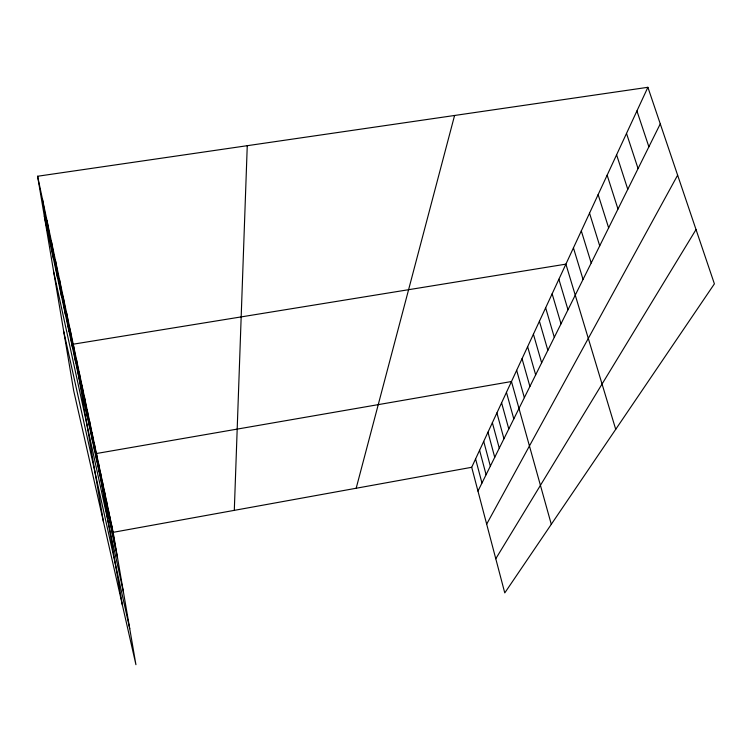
<?xml version="1.0" encoding="UTF-8"?>
<svg xmlns="http://www.w3.org/2000/svg" width="752" height="752" viewBox="0 0 752 752"><rect width="100%" height="100%" fill="white"/><g stroke="black" fill="none" stroke-linecap="round" stroke-linejoin="round"><path stroke-width="1.13" d="M234.304 510.354L247.258 145.691M356.175 488.255L454.584 115.47M647.895 87.298L714.4 283.852L504.771 592.905L471.701 467.293L647.895 87.298L37.6 176.25L73.715 390.852L135.933 664.702L113.157 532.331L37.6 176.25M477.962 491.084L660.265 123.883M486.666 524.135L677.627 175.188M495.775 558.745L696.032 229.557M113.157 532.331L471.701 467.293M636.925 110.939L648.882 146.819M626.51 133.414L638.072 168.598M616.593 154.79L627.779 189.325M607.146 175.169L617.984 209.056M598.141 194.599L608.641 227.875M589.53 213.164L599.72 245.838M581.305 230.902L591.204 263.003M573.438 247.878L583.054 279.424M615.719 429.336L565.899 264.14L73.235 344.19L103.428 521.634M558.877 279.274L567.986 309.768M552.137 293.816L561.011 323.821M545.651 307.803L554.299 337.319M539.419 321.254L547.851 350.31M533.412 334.208L541.647 362.812M527.622 346.681L535.668 374.853M522.048 358.713L529.906 386.462M516.662 370.322L524.351 397.658M551.291 524.304L511.473 381.527L96.435 453.522L122.416 605.21M506.453 392.356L513.804 418.902M501.593 402.818L508.794 428.988M496.903 412.942L503.953 438.745M492.363 422.727L499.272 448.173M487.973 432.212L494.731 457.31M483.715 441.396L490.342 466.155M479.588 450.298L486.093 474.719M475.584 458.927L481.966 483.028M63.713 331.425L129.729 628.672M53.721 272.036L123.45 592.191M44.302 216.078L117.462 557.382M111.531 524.68L115.902 550.079M109.858 516.774L114.285 542.54M108.128 508.625L112.612 534.757M106.333 500.202L110.892 526.71M104.49 491.488L109.106 518.391M102.582 482.483L107.263 509.79M100.599 473.168L105.355 500.879M98.55 463.514L103.372 491.658M94.235 443.154L99.208 472.19M91.951 432.4L96.999 461.907M89.582 421.242L94.714 451.228M87.119 409.652L92.327 440.136M84.562 397.592L89.855 428.593M81.902 385.052L87.279 416.589M79.129 371.996L84.6 404.078M76.243 358.384L81.808 391.04M69.992 328.915L75.755 362.784M66.599 312.926L72.465 347.452M63.046 296.185L69.015 331.378M59.323 278.625L65.405 314.524M55.413 260.192L61.608 296.814M51.296 240.819L57.622 278.193M46.972 220.421L53.411 258.585M42.413 198.932L48.983 237.914"/></g></svg>
